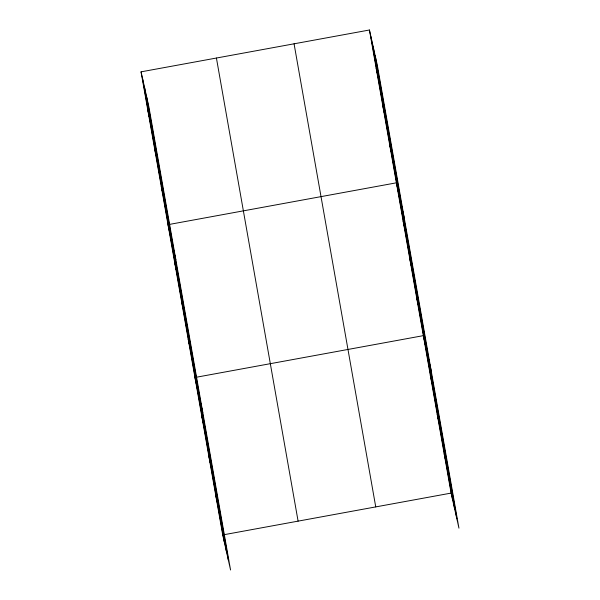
<?xml version="1.0" encoding="UTF-8"?>
<svg xmlns="http://www.w3.org/2000/svg" width="600" height="600" viewBox="0 0 600 600"><rect width="100%" height="100%" fill="white"/><g stroke="black" fill="none" stroke-linecap="round" stroke-linejoin="round"><path stroke-width="0.9" d="M141.053 71.843L148.89 106.905L230.565 570L222.728 534.945L141.053 71.843L369.435 30L377.272 65.055L458.947 528.158L451.11 493.095L369.435 30M222.728 534.945L451.11 493.095M376.178 68.205L377.678 74.925M382.913 106.41L384.412 113.137M389.647 144.615L391.155 151.343M404.228 217.882L396.39 182.82L168.007 224.67L175.837 259.725M403.125 221.025L404.632 227.752M409.868 259.23L411.368 265.957M416.603 297.435L418.11 304.163M431.183 370.702L423.345 335.647L194.955 377.49L202.792 412.545M430.283 375.007L431.79 381.728M437.228 414.368L438.728 421.095M444.173 453.735L445.673 460.455M147.788 110.047L149.295 116.775M154.53 148.252L156.03 154.98M161.265 186.458L162.765 193.185M174.743 262.875L176.243 269.595M181.477 301.08L182.985 307.8M188.22 339.285L189.72 346.005M201.9 416.85L203.4 423.577M208.845 456.217L210.345 462.938M215.782 495.577L217.29 502.305M375.18 55.71L456.862 518.805M373.028 46.072L454.702 509.168M370.935 36.72L452.618 499.822M294.067 43.807L375.743 506.903M216.42 58.035L298.095 521.13M146.797 97.552L228.472 560.648M144.645 87.915L226.32 551.018M142.553 78.57L224.228 541.665"/></g></svg>
